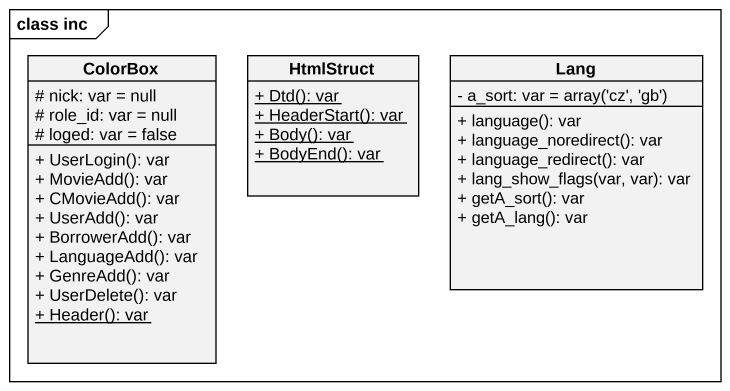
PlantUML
@startuml
mainframe class inc
hide circle
hide empty members
skinparam classAttributeIconSize 0
class ColorBox {
  # nick: var = null
  # role_id: var = null
  # loged: var = false
  + UserLogin(): var
  + MovieAdd(): var
  + CMovieAdd(): var
  + UserAdd(): var
  + BorrowerAdd(): var
  + LanguageAdd(): var
  + GenreAdd(): var
  + UserDelete(): var
  {static} + Header(): var
}
class HtmlStruct {
  {static} + Dtd(): var
  {static} + HeaderStart(): var
  {static} + Body(): var
  {static} + BodyEnd(): var
}
class Lang {
  {field} - a_sort: var = array('cz', 'gb')
  + language(): var
  + language_noredirect(): var
  + language_redirect(): var
  + lang_show_flags(var, var): var
  + getA_sort(): var
  + getA_lang(): var
}
@enduml
